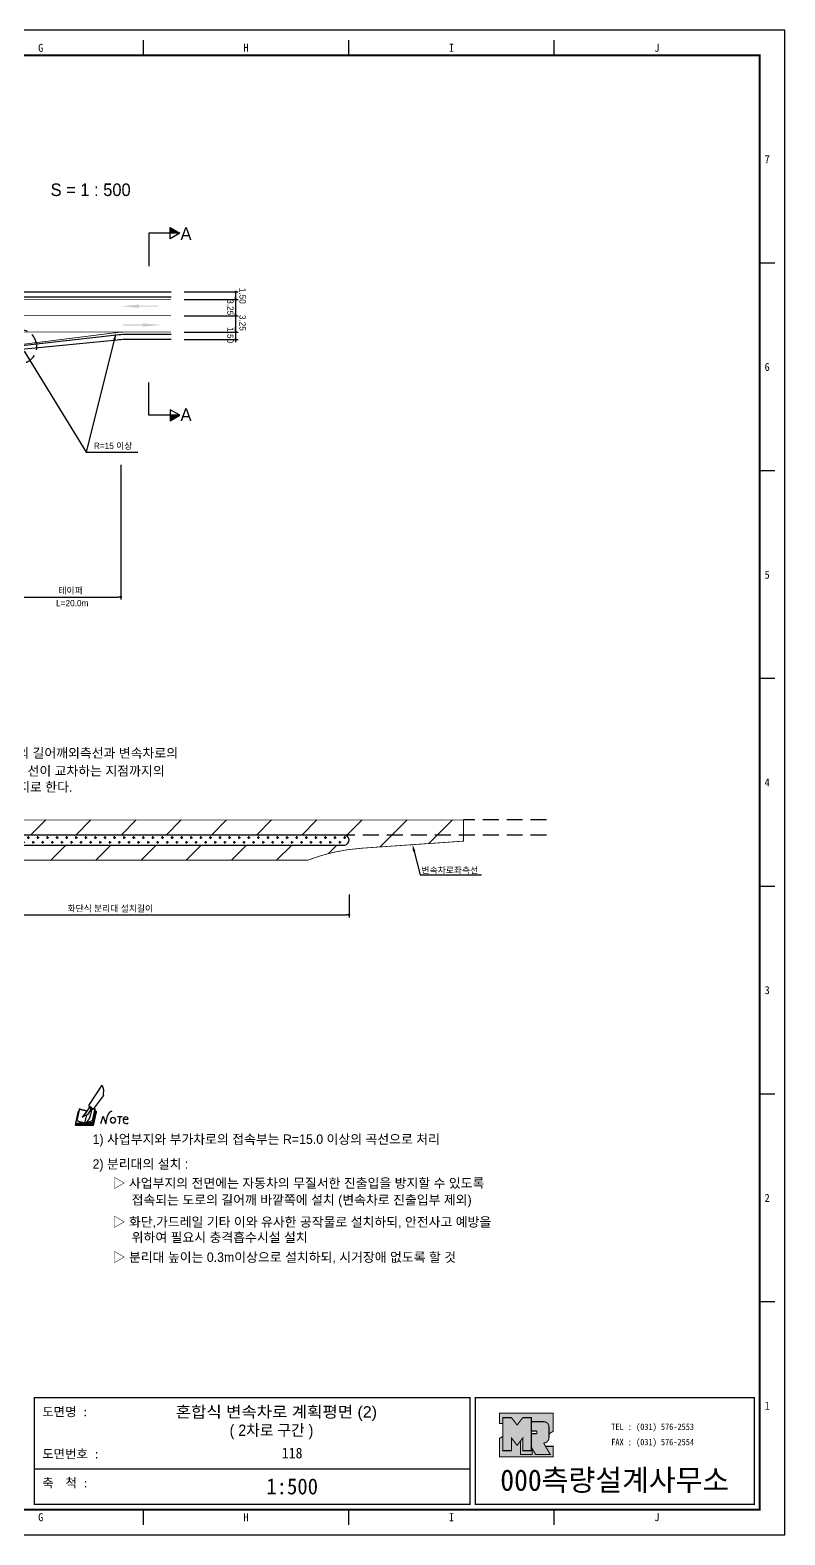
# Model space of a CAD drawing. Header units: millimetres. Extents: x 496 to 920, y -1 to 298.
# Drawn here: x 769.7 to 919.8, y -1.2 to 298.2 of the extents above; entities that cross this region are included whole.
import ezdxf
from ezdxf.enums import TextEntityAlignment as Align

# ---------------------------------------------------------------- set-up
doc = ezdxf.new("R2010")
doc.units = ezdxf.units.MM
doc.linetypes.add('HIDDEN', pattern=[9.525, 6.35, -3.175])
for name, color, linetype in [('CC-GSTR-0004', 4, 'Continuous'), ('CM-LANE-0030', 30, 'Continuous'), ('CZ-DIMT-0002', 7, 'Continuous'), ('CZ-LIN1-0007', 7, 'Continuous'), ('CZ-LIN2-0003', 3, 'Continuous'), ('CZ-LINE-0001', 7, 'Continuous'), ('CZ-TEXT-BOX0', 7, 'Continuous'), ('TITLE', 7, 'Continuous')]:
    doc.layers.add(name, color=color, linetype=linetype)
doc.styles.add('돋움', font='')
doc.styles.add('돋음체', font='')
doc.styles.get('돋움').set_extended_font_data('Dotum')
doc.styles.get('돋음체').set_extended_font_data('DotumChe')

# ---------------------------------------------------------------- blocks, each defined once
blk = doc.blocks.new('note')
for p, q in [((0.85, 3.5), (3.53, 7.57)), ((3.53, 7.57), (3.8, 6.64)), ((3.8, 6.64), (3.69, 5.72)), ((1, 3.1), (0.75, 2.77)), ((0.85, 3.5), (1.8, 2.79)), ((1, 3.4), (0.85, 3.21)), ((0.85, 3.21), (1.52, 2.71)), ((1.8, 2.79), (3.74, 5.46)), ((3.69, 5.72), (3.74, 5.46)), ((-1.24, 2.36), (-1.77, 0)), ((-1.77, 0), (1.77, 0)), ((-1.77, 0), (-1.77, -0.3)), ((-1.53, 0.52), (-1.55, 0.54)), ((-1.01, 2.9), (-1.53, 0.52)), ((-1.48, 0.48), (-1.53, 0.52)), ((-1.43, 0.44), (-1.48, 0.48)), ((-1.38, 0.41), (-1.43, 0.44)), ((-1.33, 0.4), (-1.38, 0.41)), ((-1.27, 0.37), (-1.33, 0.4)), ((-1.22, 0.35), (-1.27, 0.37)), ((-1.13, 2.36), (-1.24, 2.36)), ((-1.17, 0.33), (-1.22, 0.35)), ((-1.12, 0.32), (-1.17, 0.33)), ((-1.02, 0.25), (-1.12, 0.32)), ((-0.97, 0.22), (-1.02, 0.25)), ((-1, 2.9), (-1.01, 2.9)), ((-0.98, 2.85), (-1, 2.9)), ((-0.95, 2.8), (-0.98, 2.85)), ((-0.93, 0.21), (-0.97, 0.22)), ((-0.9, 2.75), (-0.95, 2.8)), ((-0.88, 0.19), (-0.93, 0.21)), ((-0.85, 2.72), (-0.9, 2.75)), ((-0.8, 0.18), (-0.88, 0.19)), ((-0.79, 2.69), (-0.85, 2.72)), ((-0.75, 0.17), (-0.8, 0.18)), ((-0.74, 2.68), (-0.79, 2.69)), ((-0.7, 0.16), (-0.75, 0.17)), ((-0.69, 2.65), (-0.74, 2.68)), ((-0.64, 0.15), (-0.7, 0.16)), ((-0.64, 2.65), (-0.69, 2.65)), ((-0.59, 2.63), (-0.64, 2.65)), ((-0.58, 0.14), (-0.64, 0.15)), ((-0.54, 2.62), (-0.59, 2.63)), ((-0.53, 0.13), (-0.58, 0.14)), ((-0.48, 2.61), (-0.54, 2.62)), ((-0.48, 0.12), (-0.53, 0.13)), ((-0.43, 2.61), (-0.48, 2.61)), ((-0.43, 0.11), (-0.48, 0.12)), ((0.75, 2.77), (-0.46, 1.16)), ((0.37, 2.24), (-0.46, 1.16)), ((-0.46, 1.16), (-0.08, 1.47)), ((-0.38, 2.59), (-0.43, 2.61)), ((-0.38, 0.08), (-0.43, 0.11)), ((-0.33, 2.59), (-0.38, 2.59)), ((-0.29, 0.06), (-0.38, 0.08)), ((-0.27, 2.58), (-0.33, 2.59)), ((-0.23, 0.05), (-0.29, 0.06)), ((-0.22, 2.57), (-0.27, 2.58)), ((-0.16, 0.04), (-0.23, 0.05)), ((-0.17, 2.56), (-0.22, 2.57)), ((-0.12, 2.55), (-0.17, 2.56)), ((-0.11, 0.03), (-0.16, 0.04)), ((-0.07, 2.53), (-0.12, 2.55)), ((-0.04, 0.02), (-0.11, 0.03)), ((-0.08, 1.47), (0.72, 1.75)), ((-0.01, 2.51), (-0.07, 2.53)), ((-0.05, -0.3), (-0.05, 0)), ((0, 0), (-0.04, 0.02)), ((0.04, 2.5), (-0.01, 2.51)), ((0.37, 1.63), (0, 0)), ((0, 0), (1.6, 0.53)), ((0, 0), (1.65, 0.18)), ((0, 0.01), (0.06, 0.04)), ((0, -0.3), (0, 0)), ((0.09, 2.48), (0.04, 2.5)), ((0.05, -0.3), (0.05, 0)), ((0.06, 0.04), (0.11, 0.07)), ((0.14, 2.48), (0.09, 2.48)), ((0.11, 0.07), (0.16, 0.09)), ((0.2, 2.47), (0.14, 2.48)), ((0.16, 0.09), (0.21, 0.12)), ((0.26, 2.43), (0.18, 2.46)), ((0.21, 0.12), (0.27, 0.14)), ((0.34, 2.4), (0.26, 2.43)), ((0.27, 0.14), (0.36, 0.19)), ((0.45, 2.37), (0.34, 2.4)), ((0.36, 0.19), (0.41, 0.22)), ((0.41, 0.22), (0.46, 0.27)), ((0.46, 0.27), (0.51, 0.3)), ((0.51, 0.3), (0.56, 0.34)), ((0.56, 0.34), (0.6, 0.4)), ((0.6, 0.4), (0.64, 0.45)), ((0.64, 0.45), (0.67, 0.51)), ((0.67, 0.51), (0.74, 0.58)), ((0.72, 1.75), (1.16, 2.53)), ((0.74, 0.58), (0.79, 0.63)), ((0.79, 0.63), (0.83, 0.68)), ((0.83, 0.68), (0.86, 0.73)), ((0.86, 0.73), (0.89, 0.79)), ((0.89, 0.84), (0.92, 0.89)), ((0.89, 0.79), (0.89, 0.84)), ((0.92, 0.89), (0.96, 0.95)), ((0.96, 0.95), (1.01, 0.97)), ((1.47, 2.74), (1.01, 0.97)), ((1.16, 2.53), (1.37, 2.82)), ((2.13, 2.84), (1.44, 2.63)), ((1.52, 2.71), (1.66, 2.9)), ((1.6, 0.53), (2.13, 2.84)), ((1.65, 0.18), (2.19, 2.48)), ((1.77, 0), (2.3, 2.36)), ((1.77, -0.3), (2.3, 2.07)), ((1.77, -0.38), (2.3, 1.99)), ((1.77, -0.44), (2.3, 1.93)), ((1.77, 0), (1.77, -0.3)), ((2.19, 2.48), (2.04, 2.47)), ((2.3, 2.36), (2.16, 2.36)), ((2.3, 2.36), (2.3, 2.07)), ((3.21, -0.08), (3.68, 1.4)), ((3.68, 1.4), (4.26, -0.14)), ((4.26, -0.14), (4.56, 1.44)), ((6.55, 1.34), (7.46, 1.34)), ((7.01, 1.34), (6.87, -0.11)), ((7.71, 0.77), (7.71, 0.55)), ((7.71, 0.77), (8.67, 0.77)), ((-1.77, -0.3), (1.77, -0.3)), ((-1.77, -0.43), (-1.77, -0.3)), ((-1.77, -0.37), (1.77, -0.37)), ((-1.77, -0.43), (1.77, -0.43))]:
    blk.add_line(p, q)
for centre, major_axis, start_param, end_param in [((0.4, 2.31), (0.0702, 0.0702), 3.283946, 6.425539), ((5.68, 1.23), (-0.806, 0.806), -0.591174, 0.597824), ((5.66, 0.58), (-0.378, 0.378), 3.926991, 10.210176), ((8.3, 0.49), (0.422, 0.422), 2.265602, 4.634911), ((8.19, 0.77), (-0.342, 0.342), 3.926991, 7.068583)]:
    blk.add_ellipse(centre, major_axis=major_axis, ratio=1, start_param=start_param, end_param=end_param)
blk = doc.blocks.new('_Dot')
at = {"color": 0, "linetype": 'ByBlock', "lineweight": -2}
blk.add_line((-0.5, 0), (-1, 0), dxfattribs=at)
at = {"color": 0, "linetype": 'ByBlock', "const_width": 0.5}
blk.add_lwpolyline([(-0.25, 0, 1), (0.25, 0, 1)], format="xyb", close=True, dxfattribs=at)

msp = doc.modelspace()

# ---------------------------------------------------------------- hatches: boundary and pattern name
at = {"layer": 'CZ-LIN1-0007'}
for points in [[(791.39, 243.54), (791.39, 243.33), (795.22, 243.33), (795.22, 243.11), (791.39, 243.11), (791.39, 242.9), (787.74, 243.22)], [(792.13, 239.81), (792.13, 239.6), (788.3, 239.6), (788.3, 239.38), (792.13, 239.38), (792.13, 239.17), (795.78, 239.49)]]:
    msp.add_hatch(color=256, dxfattribs=at).paths.add_polyline_path(points)
at = {"layer": 'CZ-LIN2-0003'}
h = msp.add_hatch(dxfattribs=at)
h.set_pattern_fill('CROSS', color=256, scale=0.15, style=0)
h.set_pattern_definition([(0, (-6531.7471, -320.6328), (0.9525, 0.9525), [0.47625, -1.42875]), (90, (-6531.509, -320.871), (-0.9525, 0.9525), [0.47625, -1.42875])])
edge = h.paths.add_edge_path()
edge.add_line((832.14, 138.01), (739.28, 138.01))
edge.add_arc((739.28, 137.01), 1, 90, 237.5816)
edge.add_arc((718.64, 104.51), 37.5, 57.1401, 57.5816, ccw=False)
edge.add_line((738.99, 136.01), (832.22, 136.01))
edge.add_arc((838.13, 98.98), 37.5, 98.9573, 99.0762, ccw=False)
edge.add_arc((832.14, 137.01), 1, 278.9573, 450)
at = {"layer": 'CZ-LINE-0001'}
for points in [[(797.57, 258.85), (797.57, 257.75), (799.48, 257.75)], [(799.48, 221.53), (797.57, 221.53), (797.57, 220.43)]]:
    msp.add_hatch(color=256, dxfattribs=at).paths.add_polyline_path(points)
at = {"layer": 'TITLE', "ltscale": 150}
h = msp.add_hatch(color=8, dxfattribs=at)
edge = h.paths.add_edge_path()
edge.add_line((873.69, 23.01), (863.02, 23.01))
edge.add_line((863.02, 23.01), (863.02, 20.93))
edge.add_line((863.02, 20.93), (863.73, 20.93))
edge.add_line((863.73, 20.93), (863.73, 22.1))
edge.add_line((863.73, 22.1), (865.42, 22.1))
edge.add_line((865.42, 22.1), (866.55, 20.65))
edge.add_line((866.55, 20.65), (867.68, 22.1))
edge.add_line((867.68, 22.1), (869.37, 22.1))
edge.add_line((869.37, 22.1), (869.37, 21.31))
edge.add_line((869.37, 21.31), (871.81, 21.31))
edge.add_arc((871.81, 20.24), 1.07, 0, 90, ccw=False)
edge.add_line((872.88, 20.24), (872.88, 18.87))
edge.add_line((872.88, 18.87), (873.69, 19.38))
edge.add_line((873.69, 19.38), (873.69, 23.01))
h.paths.add_polyline_path([(867.23, 17.48), (866.55, 16.6), (865.42, 18.06), (865.42, 15.54), (863.73, 15.54), (863.73, 18.39), (863.02, 17.95), (863.02, 14.32), (873.69, 14.32), (873.69, 16.4), (872.19, 16.4), (873.15, 14.75), (870.24, 14.75), (869.54, 15.96), (869.54, 14.75), (867.23, 14.75)])
msp.add_hatch(color=5, dxfattribs=at).paths.add_polyline_path([(869.37, 22.1), (867.68, 22.1), (866.55, 20.65), (865.42, 22.1), (863.73, 22.1), (863.73, 15.54), (865.42, 15.54), (865.42, 18.06), (866.55, 16.6), (867.68, 18.06), (867.68, 15.54), (869.37, 15.54)])
h = msp.add_hatch(color=161, dxfattribs=at)
edge = h.paths.add_edge_path()
edge.add_arc((871.81, 20.24), 1.07, 360, 450)
edge.add_line((871.81, 21.31), (869.37, 21.31))
edge.add_line((869.37, 21.31), (869.37, 19.45))
edge.add_line((869.37, 19.45), (870.36, 19.45))
edge.add_arc((870.36, 19.34), 0.113, 0, 90, ccw=False)
edge.add_line((870.48, 19.34), (870.48, 19.03))
edge.add_arc((870.36, 19.03), 0.113, 270, 360, ccw=False)
edge.add_line((870.36, 18.92), (869.37, 18.92))
edge.add_line((869.37, 18.92), (869.37, 15.54))
edge.add_line((869.37, 15.54), (867.68, 15.54))
edge.add_line((867.68, 15.54), (867.68, 18.06))
edge.add_line((867.68, 18.06), (867.23, 17.48))
edge.add_line((867.23, 17.48), (867.23, 14.75))
edge.add_line((867.23, 14.75), (869.54, 14.75))
edge.add_line((869.54, 14.75), (869.54, 15.96))
edge.add_line((869.54, 15.96), (870.24, 14.75))
edge.add_line((870.24, 14.75), (873.15, 14.75))
edge.add_line((873.15, 14.75), (871.81, 17.06))
edge.add_arc((871.81, 18.13), 1.07, 270, 360)
edge.add_line((872.88, 18.13), (872.88, 20.24))

# ---------------------------------------------------------------- linework, layer by layer
at = {"color": 0, "linetype": 'ByBlock', "lineweight": -2}
for p, q in [((810.6, 245.83), (810.6, 245.58)), ((810.6, 244.83), (810.6, 245.08)), ((810.6, 244.33), (810.6, 244.08)), ((810.6, 241.58), (810.6, 241.83)), ((810.6, 241.08), (810.6, 240.83)), ((810.6, 238.33), (810.6, 238.58)), ((810.6, 238.33), (810.6, 238.58)), ((810.6, 236.33), (810.6, 236.08)), ((810.6, 236.33), (810.6, 236.08))]:
    msp.add_line(p, q, dxfattribs=at)
at = {"color": 0, "linetype": 'ByBlock', "const_width": 0.25}
for points in [[(810.6, 245.95, 1), (810.6, 246.2, 1)], [(810.6, 244.7, 1), (810.6, 244.45, 1)], [(810.6, 244.45, 1), (810.6, 244.7, 1)], [(810.6, 241.45, 1), (810.6, 241.2, 1)], [(810.6, 241.2, 1), (810.6, 241.45, 1)], [(810.6, 238.2, 1), (810.6, 237.95, 1)], [(810.6, 238.2, 1), (810.6, 237.95, 1)], [(810.6, 236.45, 1), (810.6, 236.7, 1)], [(810.6, 236.45, 1), (810.6, 236.7, 1)]]:
    msp.add_lwpolyline(points, format="xyb", close=True, dxfattribs=at)
at = {"layer": 'CC-GSTR-0004'}
for points in [[(607.77, 246.08), (797.77, 246.08)], [(607.77, 245.08), (797.77, 245.08)]]:
    msp.add_lwpolyline(points, dxfattribs=at)
for points in [[(797.77, 237.58), (788.62, 237.58, 0.028022), (786.94, 237.49), (786.94, 237.49), (768.09, 235.37), (768.09, 235.37, -0.010735), (767.45, 235.31), (767.45, 235.31), (716.5, 231.78, 0.341482), (703.02, 219.78)], [(797.77, 236.58), (788.52, 236.58, 0.024952), (787.03, 236.5), (768, 234.6, -0.007667), (767.55, 234.56), (716.55, 231.03, 0.341482), (703.76, 219.65)]]:
    msp.add_lwpolyline(points, format="xyb", dxfattribs=at)
at = {"layer": 'CM-LANE-0030'}
for p, q in [((769.85, 138.01), (772.85, 141.01)), ((778.83, 138.01), (781.83, 141.01)), ((787.81, 138.01), (790.81, 141.01)), ((796.79, 138.01), (799.79, 141.01)), ((805.77, 138.01), (808.77, 141.01)), ((814.75, 138.01), (817.75, 141.01)), ((823.74, 138.01), (826.74, 141.01)), ((832.6, 137.9), (835.72, 141.01)), ((839.34, 135.65), (844.7, 141.01)), ((848.98, 136.32), (853.68, 141.01)), ((773.83, 133.01), (776.83, 136.01)), ((782.81, 133.01), (785.81, 136.01)), ((791.79, 133.01), (794.79, 136.01)), ((800.77, 133.01), (803.77, 136.01)), ((809.75, 133.01), (812.75, 136.01)), ((818.74, 133.01), (821.74, 136.01)), ((829.03, 134.33), (830.72, 136.01))]:
    msp.add_line(p, q, dxfattribs=at)
at = {"layer": 'CM-LANE-0030', "const_width": 0.15}
msp.add_lwpolyline([(607.77, 241.33), (797.77, 241.33)], dxfattribs=at)
msp.add_lwpolyline([(855.89, 136.8), (855.89, 141.01), (718.64, 141.01, -0.170323), (741.45, 133.01), (824.93, 133.01, -0.075352), (835.61, 135.39)], format="xyb", close=True, dxfattribs=at)
at = {"layer": 'CZ-LIN1-0007', "const_width": 0.15}
msp.add_lwpolyline([(607.77, 244.58), (797.77, 244.58)], dxfattribs=at)
msp.add_lwpolyline([(702.77, 219.83, -0.341482), (716.48, 232.03), (767.36, 235.55, 0.01381), (768.19, 235.63), (786.85, 237.96, -0.031099), (788.71, 238.08), (797.77, 238.08)], format="xyb", dxfattribs=at)
at = {"layer": 'CZ-LIN1-0007', "linetype": 'HIDDEN', "const_width": 0.15}
msp.add_lwpolyline([(756.83, 238.08), (788.71, 238.08)], dxfattribs=at)
at = {"layer": 'CZ-LIN1-0007'}
msp.add_lwpolyline([(788.71, 238.08), (788.71, 238.08)], close=True, dxfattribs=at)
at = {"layer": 'CZ-LIN2-0003'}
msp.add_lwpolyline([(832.14, 138.01), (739.28, 138.01, 0.750696), (738.75, 136.17, -0.001926), (738.99, 136.01), (832.22, 136.01, -0.000519), (832.29, 136.02, 0.924736)], format="xyb", close=True, dxfattribs=at)
at = {"layer": 'CZ-LINE-0001'}
for p, q in [((799.48, 257.75), (793.33, 257.75)), ((793.33, 257.75), (793.33, 251.21)), ((797.57, 256.65), (797.57, 258.85)), ((797.57, 258.85), (799.48, 257.75)), ((799.48, 257.75), (797.57, 256.65)), ((800.37, 246.08), (811.1, 246.08)), ((810.6, 245.58), (810.6, 236.58)), ((800.37, 244.58), (811.1, 244.58)), ((800.37, 244.58), (811.1, 244.58)), ((800.37, 241.33), (811.1, 241.33)), ((800.37, 238.08), (811.1, 238.08)), ((800.37, 238.08), (811.1, 238.08)), ((800.37, 236.58), (811.1, 236.58)), ((800.37, 236.58), (811.1, 236.58)), ((810.6, 238.58), (810.6, 239.08)), ((793.33, 221.53), (793.33, 228.07)), ((799.48, 221.53), (797.57, 222.63)), ((797.57, 222.63), (797.57, 220.43)), ((799.48, 221.53), (793.33, 221.53)), ((797.57, 220.43), (799.48, 221.53)), ((780.9, 214.2), (791.17, 214.2)), ((787.77, 211.65), (787.77, 184.87)), ((768.27, 185.37), (787.27, 185.37)), ((833.14, 126.17), (833.14, 121.63)), ((738.72, 122.13), (832.64, 122.13))]:
    msp.add_line(p, q, dxfattribs=at)
at = {"layer": 'CZ-LINE-0001', "linetype": 'HIDDEN', "ltscale": 0.35}
msp.add_line((771.06, 235.57), (771.06, 235.57), dxfattribs=at)
at = {"layer": 'CZ-LINE-0001', "linetype": 'HIDDEN', "ltscale": 0.5}
for p, q in [((872.41, 141.01), (855.89, 141.01)), ((872.41, 138.01), (832.14, 138.01))]:
    msp.add_line(p, q, dxfattribs=at)
at = {"layer": 'CZ-LINE-0001'}
for points in [[(786.48, 236.51), (780.9, 214.2)], [(768.56, 234.31), (780.9, 214.2)]]:
    msp.add_lwpolyline(points, dxfattribs=at)
at = {"layer": 'CZ-LINE-0001', "extrusion": (0, 0, -1)}
msp.add_lwpolyline([(-846.09, 134.74), (-847.26, 130.08), (-859.49, 130.08)], dxfattribs=at)
at = {"layer": 'CZ-LINE-0001', "linetype": 'HIDDEN', "ltscale": 0.35}
msp.add_arc((767.73, 235.18), 3.35, 6.7667, 6.749, dxfattribs=at)
at = {"layer": 'CZ-LINE-0001'}
msp.add_solid([(786.24, 236.57), (786.85, 237.96), (786.73, 236.45)], dxfattribs=at)
at = {"layer": 'CZ-LINE-0001', "extrusion": (0, 0, -1)}
msp.add_solid([(-846.33, 134.8), (-845.72, 136.2), (-845.85, 134.68)], dxfattribs=at)
at = {"layer": 'TITLE', "color": 7, "linetype": 'Continuous'}
for p, q in [((792.26, 293.11), (792.26, 296.14)), ((833.09, 293.11), (833.09, 296.14)), ((873.91, 293.11), (873.91, 296.14)), ((917.76, 251.79), (914.74, 251.79)), ((917.76, 210.46), (914.74, 210.46)), ((917.76, 169.13), (914.74, 169.13)), ((917.76, 127.8), (914.74, 127.8)), ((917.76, 86.47), (914.74, 86.47)), ((917.76, 45.14), (914.74, 45.14)), ((792.26, 0.79), (792.26, 3.81)), ((833.09, 0.79), (833.09, 3.81)), ((873.91, 0.79), (873.91, 3.81))]:
    msp.add_line(p, q, dxfattribs=at)
at = {"layer": 'TITLE', "ltscale": 150}
msp.add_line((770.57, 11.95), (857.18, 11.95), dxfattribs=at)
at = {"layer": 'TITLE'}
msp.add_line((914.85, 3.81), (505.99, 3.81), dxfattribs=at)
msp.add_lwpolyline([(496.41, -1.22), (919.77, -1.22), (919.77, 298.15), (496.41, 298.15)], close=True, dxfattribs=at)
at = {"layer": 'TITLE', "linetype": 'Continuous', "const_width": 0.403}
msp.add_lwpolyline([(506.49, 3.81), (506.49, 293.11), (914.74, 293.11), (914.74, 3.81)], close=True, dxfattribs=at)
at = {"layer": 'TITLE', "ltscale": 150}
for points, const_width in [([(770.57, 26.09), (857.18, 26.09), (857.18, 4.87), (770.57, 4.87)], 0.265), ([(913.68, 26.09), (913.68, 4.87), (858.24, 4.87), (858.24, 26.09), (913.68, 26.09)], 0.265), ([(869.37, 22.1), (867.68, 22.1), (866.55, 20.65), (865.42, 22.1), (863.73, 22.1), (863.73, 15.54), (865.42, 15.54), (865.42, 18.06), (866.55, 16.6), (867.68, 18.06), (867.68, 15.54), (869.37, 15.54)], 0.212), ([(867.23, 17.48), (866.55, 16.6), (865.42, 18.06), (865.42, 15.54), (863.73, 15.54), (863.73, 18.39), (863.02, 17.95), (863.02, 14.32), (873.69, 14.32), (873.69, 16.4), (872.19, 16.4), (873.15, 14.75), (870.24, 14.75), (869.54, 15.96), (869.54, 14.75), (867.23, 14.75)], 0.212)]:
    msp.add_lwpolyline(points, close=True, dxfattribs=dict(at, const_width=const_width))
at = {"layer": 'TITLE', "ltscale": 150, "const_width": 0.212}
for points in [[(873.69, 23.01), (863.02, 23.01), (863.02, 20.93), (863.73, 20.93), (863.73, 22.1), (865.42, 22.1), (866.55, 20.65), (867.68, 22.1), (869.37, 22.1), (869.37, 21.31), (871.81, 21.31, -0.414214), (872.88, 20.24), (872.88, 18.87), (873.69, 19.38)], [(872.88, 20.24, 0.414214), (871.81, 21.31), (869.37, 21.31), (869.37, 19.45), (870.36, 19.45, -0.414214), (870.48, 19.34), (870.48, 19.03, -0.414214), (870.36, 18.92), (869.37, 18.92), (869.37, 15.54), (867.68, 15.54), (867.68, 18.06), (867.23, 17.48), (867.23, 14.75), (869.54, 14.75), (869.54, 15.96), (870.24, 14.75), (873.15, 14.75), (871.81, 17.06, 0.414214), (872.88, 18.13)]]:
    msp.add_lwpolyline(points, format="xyb", close=True, dxfattribs=at)

# ---------------------------------------------------------------- block references
at = {"layer": 'CZ-LINE-0001', "xscale": 0.5, "yscale": 0.5, "zscale": 0.5}
for p in [(787.77, 185.37), (833.14, 122.13)]:
    msp.add_blockref('_Dot', p, dxfattribs=at)
at = {"layer": 'CZ-TEXT-BOX0'}
msp.add_blockref('note', (780.56, 80.7), dxfattribs=at)

# ---------------------------------------------------------------- texts
at = {"layer": 'CZ-DIMT-0002', "style": '돋움'}
for s, height, p in [('A', 2.5, (800.73, 257.67)), ('A', 2.5, (800.73, 221.66)), ('R=15 이상', 1.25, (786.24, 215.45)), ('L=20.0m', 1.25, (778.12, 184.15))]:
    msp.add_text(s, height=height, dxfattribs=at).set_placement(p, align=Align.MIDDLE_CENTER)
for s, p in [('1.50', (811.36, 246.89)), ('3.25', (808.92, 244.62)), ('3.25', (811.36, 241.5)), ('1.50', (808.92, 239.06))]:
    msp.add_text(s, height=1.25, rotation=270, dxfattribs=at).set_placement(p)
for s, p in [('○ 분리대 설치길이는 접속되는 도로의 길어깨외측선과 변속차로의', (728.97, 154.33)), ('좌측선에서 0.5m만큼 평행 이동한 선이 교차하는 지점까지의', (732.82, 150.77)), ('길이중 R=0.5로 마감되는 부분까지로 한다.', (732.82, 147.57)), ('1) 사업부지와 부가차로의 접속부는 R=15.0 이상의 곡선으로 처리', (782.16, 77.51)), ('2) 분리대의 설치 :', (782.16, 72.57)), ('▷ 사업부지의 전면에는 자동차의 무질서한 진출입을 방지할 수 있도록', (786.15, 68.77)), ('접속되는 도로의 길어깨 바깥쪽에 설치 (변속차로 진출입부 제외)', (789.93, 65.44)), ('▷ 화단,가드레일 기타 이와 유사한 공작물로 설치하되, 안전사고 예방을', (786.15, 61.04)), ('위하여 필요시 충격흡수시설 설치', (789.93, 57.97)), ('▷ 분리대 높이는 0.3m이상으로 설치하되, 시거장애 없도록 할 것', (786.15, 54.03))]:
    msp.add_text(s, height=1.875, dxfattribs=at).set_placement(p, align=Align.MIDDLE_LEFT)
msp.add_text('변속차로좌측선', height=1.25, dxfattribs=at).set_placement((847.54, 130.39))
at = {"layer": 'CZ-LINE-0001', "char_height": 1.25, "attachment_point": 5, "style": '돋움'}
for s, insert in [('\\A1;테이퍼', (777.77, 186.57)), ('\\A1;화단식 분리대 설치길이', (785.68, 123.33))]:
    msp.add_mtext(s, dxfattribs=dict(at, insert=insert))
at = {"layer": 'TITLE', "color": 3, "linetype": 'Continuous', "style": '돋음체'}
for s, p in [('G', (771.85, 294.63)), ('H', (812.68, 294.63)), ('I', (853.5, 294.63)), ('J', (894.32, 294.63)), ('7', (916.25, 272.46)), ('6', (916.25, 231.13)), ('5', (916.25, 189.8)), ('4', (916.25, 148.47)), ('3', (916.25, 107.14)), ('2', (916.25, 65.81)), ('1', (916.25, 24.48)), ('G', (771.85, 2.3)), ('H', (812.68, 2.3)), ('I', (853.5, 2.3)), ('J', (894.32, 2.3))]:
    msp.add_text(s, height=1.59, dxfattribs=at).set_placement(p, align=Align.MIDDLE)
at = {"layer": 'TITLE', "style": '돋움'}
msp.add_text('S = 1 : 500', height=2.5, dxfattribs=at).set_placement((773.82, 266.39), align=Align.MIDDLE_LEFT)
at = {"layer": 'TITLE', "style": '돋음체'}
for s, p in [('도면명 :', (772.16, 22.38)), ('도면번호 :', (772.16, 13.99)), ('축  척 :', (772.16, 8.23))]:
    msp.add_text(s, height=1.804, dxfattribs=at).set_placement(p)
at = {"layer": 'TITLE', "style": '돋움', "width": 0.959518}
msp.add_text('혼합식 변속차로 계획평면 (2)', height=2.25, dxfattribs=at).set_placement((798.69, 22.13), (838.69, 22.13), align=Align.FIT)
msp.add_text('( 2차로 구간 )', height=2.25, dxfattribs=at).set_placement((817.72, 19.6), align=Align.MIDDLE_CENTER)
at = {"layer": 'TITLE', "color": 180, "style": '돋음체'}
for s, p in [('TEL : (031) 576-2553', (885.26, 19.65)), ('FAX : (031) 576-2554', (885.26, 16.62))]:
    msp.add_text(s, height=1.2733, dxfattribs=at).set_placement(p)
at = {"layer": 'TITLE', "linetype": 'Continuous', "style": '돋음체'}
for s, height, p in [('118', 2.122, (821.83, 15.05)), ('1:500', 3.183, (821.83, 8.41))]:
    msp.add_text(s, height=height, dxfattribs=at).set_placement(p, align=Align.MIDDLE)
at = {"layer": 'TITLE', "color": 180, "style": '돋음체'}
msp.add_text('000측량설계사무소', height=4.244, dxfattribs=at).set_placement((885.96, 7.56), align=Align.CENTER)

doc.saveas('drawing.dxf')
